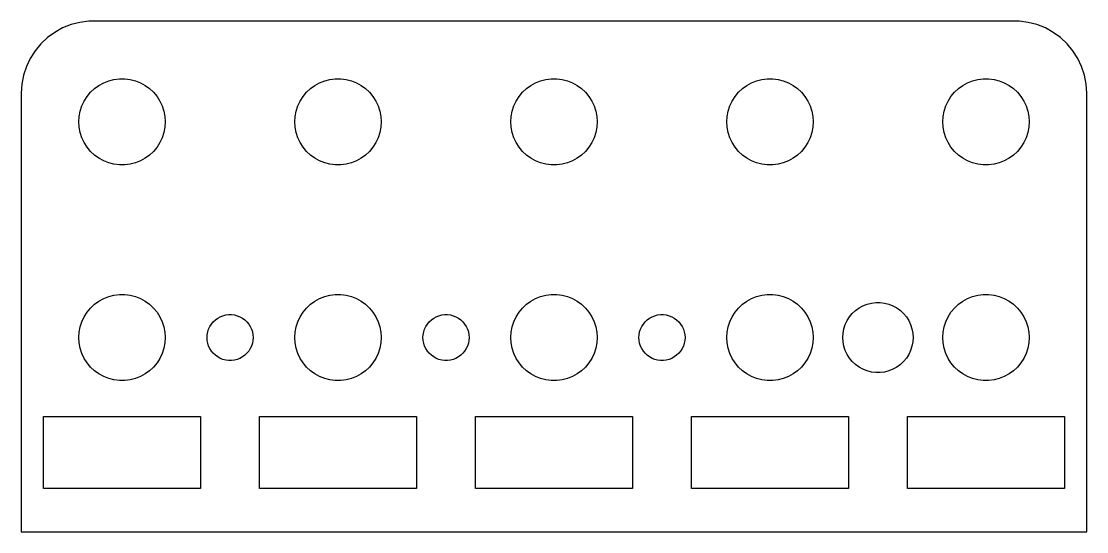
# Model space of a CAD drawing. Header units: metres. Extents: x -18.5 to 18.5, y 0 to 42.2.
# Drawn here: x -18.5 to 18.5, y 24.5 to 42.25 of the extents above; entities that cross this region are included whole.
import ezdxf

# ---------------------------------------------------------------- set-up
doc = ezdxf.new("R2010")
doc.units = ezdxf.units.M

msp = doc.modelspace()

# ---------------------------------------------------------------- linework, layer by layer
for p, q in [((-16.4684, 42.2057), (-16.7725, 42.1276)), ((-16.157, 42.2451), (-16.4684, 42.2057)), ((16.157, 42.2451), (-16.157, 42.2451)), ((16.4684, 42.2057), (16.157, 42.2451)), ((16.7725, 42.1276), (16.4684, 42.2057)), ((-17.3396, 41.8608), (-17.5936, 41.6763)), ((-17.0644, 42.0121), (-17.3396, 41.8608)), ((-16.7725, 42.1276), (-17.0644, 42.0121)), ((17.0644, 42.0121), (16.7725, 42.1276)), ((17.3396, 41.8608), (17.0644, 42.0121)), ((17.5936, 41.6763), (17.3396, 41.8608)), ((-17.8224, 41.4614), (-18.0225, 41.2195)), ((-17.5936, 41.6763), (-17.8224, 41.4614)), ((17.8224, 41.4614), (17.5936, 41.6763)), ((18.0225, 41.2195), (17.8224, 41.4614)), ((-18.0225, 41.2195), (-18.1908, 40.9544)), ((18.1908, 40.9544), (18.0225, 41.2195)), ((-18.1908, 40.9544), (-18.3244, 40.6703)), ((18.3244, 40.6703), (18.1908, 40.9544)), ((-18.4214, 40.3717), (-18.4803, 40.0633)), ((-18.3244, 40.6703), (-18.4214, 40.3717)), ((18.4214, 40.3717), (18.3244, 40.6703)), ((18.4803, 40.0633), (18.4214, 40.3717)), ((-18.4803, 40.0633), (-18.5, 39.75)), ((-15.9561, 39.9058), (-15.8037, 40.0165)), ((-15.8037, 40.0165), (-15.6387, 40.1072)), ((-15.6387, 40.1072), (-15.4635, 40.1766)), ((-15.4635, 40.1766), (-15.2811, 40.2234)), ((-15.2811, 40.2234), (-15.0942, 40.247)), ((-15.0942, 40.247), (-14.9058, 40.247)), ((-14.9058, 40.247), (-14.7189, 40.2234)), ((-14.7189, 40.2234), (-14.5365, 40.1766)), ((-14.5365, 40.1766), (-14.3613, 40.1072)), ((-14.3613, 40.1072), (-14.1963, 40.0165)), ((-14.1963, 40.0165), (-14.0439, 39.9058)), ((-8.45613, 39.9058), (-8.30373, 40.0165)), ((-8.30373, 40.0165), (-8.13866, 40.1072)), ((-8.13866, 40.1072), (-7.96352, 40.1766)), ((-7.96352, 40.1766), (-7.78107, 40.2234)), ((-7.78107, 40.2234), (-7.59418, 40.247)), ((-7.59418, 40.247), (-7.40581, 40.247)), ((-7.40581, 40.247), (-7.21892, 40.2234)), ((-7.21892, 40.2234), (-7.03647, 40.1766)), ((-7.03647, 40.1766), (-6.86133, 40.1072)), ((-6.86133, 40.1072), (-6.69626, 40.0165)), ((-6.69626, 40.0165), (-6.54385, 39.9058)), ((-0.956131, 39.9058), (-0.803726, 40.0165)), ((-0.803726, 40.0165), (-0.638657, 40.1072)), ((-0.638657, 40.1072), (-0.463516, 40.1766)), ((-0.463516, 40.1766), (-0.281067, 40.2234)), ((-0.281067, 40.2234), (-0.094177, 40.247)), ((-0.094177, 40.247), (0.094177, 40.247)), ((0.094177, 40.247), (0.281067, 40.2234)), ((0.281067, 40.2234), (0.463516, 40.1766)), ((0.463516, 40.1766), (0.638657, 40.1072)), ((0.638657, 40.1072), (0.803726, 40.0165)), ((0.803726, 40.0165), (0.956131, 39.9058)), ((6.54385, 39.9058), (6.69626, 40.0165)), ((6.69626, 40.0165), (6.86133, 40.1072)), ((6.86133, 40.1072), (7.03647, 40.1766)), ((7.03647, 40.1766), (7.21892, 40.2234)), ((7.21892, 40.2234), (7.40581, 40.247)), ((7.40581, 40.247), (7.59418, 40.247)), ((7.59418, 40.247), (7.78107, 40.2234)), ((7.78107, 40.2234), (7.96352, 40.1766)), ((7.96352, 40.1766), (8.13866, 40.1072)), ((8.13866, 40.1072), (8.30373, 40.0165)), ((8.30373, 40.0165), (8.45613, 39.9058)), ((14.0439, 39.9058), (14.1963, 40.0165)), ((14.1963, 40.0165), (14.3613, 40.1072)), ((14.3613, 40.1072), (14.5365, 40.1766)), ((14.5365, 40.1766), (14.7189, 40.2234)), ((14.7189, 40.2234), (14.9058, 40.247)), ((14.9058, 40.247), (15.0942, 40.247)), ((15.0942, 40.247), (15.2811, 40.2234)), ((15.2811, 40.2234), (15.4635, 40.1766)), ((15.4635, 40.1766), (15.6387, 40.1072)), ((15.6387, 40.1072), (15.8037, 40.0165)), ((15.8037, 40.0165), (15.9561, 39.9058)), ((18.5, 39.75), (18.4803, 40.0633)), ((-18.5, 39.75), (-18.5, 24.5)), ((-16.3145, 39.4726), (-16.2135, 39.6317)), ((-16.2135, 39.6317), (-16.0934, 39.7768)), ((-16.0934, 39.7768), (-15.9561, 39.9058)), ((-14.0439, 39.9058), (-13.9065, 39.7768)), ((-13.9065, 39.7768), (-13.7865, 39.6317)), ((-13.7865, 39.6317), (-13.6855, 39.4726)), ((-8.81445, 39.4726), (-8.71352, 39.6317)), ((-8.71352, 39.6317), (-8.59344, 39.7768)), ((-8.59344, 39.7768), (-8.45613, 39.9058)), ((-6.54385, 39.9058), (-6.40654, 39.7768)), ((-6.40654, 39.7768), (-6.28647, 39.6317)), ((-6.28647, 39.6317), (-6.18553, 39.4726)), ((-1.31445, 39.4726), (-1.21352, 39.6317)), ((-1.21352, 39.6317), (-1.09344, 39.7768)), ((-1.09344, 39.7768), (-0.956131, 39.9058)), ((0.956131, 39.9058), (1.09344, 39.7768)), ((1.09344, 39.7768), (1.21352, 39.6317)), ((1.21352, 39.6317), (1.31445, 39.4726)), ((6.18553, 39.4726), (6.28647, 39.6317)), ((6.28647, 39.6317), (6.40654, 39.7768)), ((6.40654, 39.7768), (6.54385, 39.9058)), ((8.45613, 39.9058), (8.59344, 39.7768)), ((8.59344, 39.7768), (8.71352, 39.6317)), ((8.71352, 39.6317), (8.81445, 39.4726)), ((13.6855, 39.4726), (13.7865, 39.6317)), ((13.7865, 39.6317), (13.9065, 39.7768)), ((13.9065, 39.7768), (14.0439, 39.9058)), ((15.9561, 39.9058), (16.0934, 39.7768)), ((16.0934, 39.7768), (16.2135, 39.6317)), ((16.2135, 39.6317), (16.3145, 39.4726)), ((18.5, 24.5), (18.5, 39.75)), ((-16.4529, 39.123), (-16.3947, 39.3022)), ((-16.3947, 39.3022), (-16.3145, 39.4726)), ((-13.6855, 39.4726), (-13.6053, 39.3022)), ((-13.6053, 39.3022), (-13.5471, 39.123)), ((-8.95287, 39.123), (-8.89465, 39.3022)), ((-8.89465, 39.3022), (-8.81445, 39.4726)), ((-6.18553, 39.4726), (-6.10533, 39.3022)), ((-6.10533, 39.3022), (-6.04712, 39.123)), ((-1.45287, 39.123), (-1.39465, 39.3022)), ((-1.39465, 39.3022), (-1.31445, 39.4726)), ((1.31445, 39.4726), (1.39465, 39.3022)), ((1.39465, 39.3022), (1.45287, 39.123)), ((6.04712, 39.123), (6.10533, 39.3022)), ((6.10533, 39.3022), (6.18553, 39.4726)), ((8.81445, 39.4726), (8.89465, 39.3022)), ((8.89465, 39.3022), (8.95287, 39.123)), ((13.5471, 39.123), (13.6053, 39.3022)), ((13.6053, 39.3022), (13.6855, 39.4726)), ((16.3145, 39.4726), (16.3947, 39.3022)), ((16.3947, 39.3022), (16.4529, 39.123)), ((-16.5, 38.75), (-16.4882, 38.938)), ((-16.4882, 38.938), (-16.4529, 39.123)), ((-13.5471, 39.123), (-13.5118, 38.938)), ((-13.5118, 38.938), (-13.5, 38.75)), ((-9, 38.75), (-8.98816, 38.938)), ((-8.98816, 38.938), (-8.95287, 39.123)), ((-6.04712, 39.123), (-6.01183, 38.938)), ((-6.01183, 38.938), (-6, 38.75)), ((-1.5, 38.75), (-1.48816, 38.938)), ((-1.48816, 38.938), (-1.45287, 39.123)), ((1.45287, 39.123), (1.48816, 38.938)), ((1.48816, 38.938), (1.5, 38.75)), ((6, 38.75), (6.01183, 38.938)), ((6.01183, 38.938), (6.04712, 39.123)), ((8.95287, 39.123), (8.98816, 38.938)), ((8.98816, 38.938), (9, 38.75)), ((13.5, 38.75), (13.5118, 38.938)), ((13.5118, 38.938), (13.5471, 39.123)), ((16.4529, 39.123), (16.4882, 38.938)), ((16.4882, 38.938), (16.5, 38.75)), ((-16.4882, 38.562), (-16.5, 38.75)), ((-16.4529, 38.377), (-16.4882, 38.562)), ((-13.5118, 38.562), (-13.5471, 38.377)), ((-13.5, 38.75), (-13.5118, 38.562)), ((-8.98816, 38.562), (-9, 38.75)), ((-8.95287, 38.377), (-8.98816, 38.562)), ((-6.01183, 38.562), (-6.04712, 38.377)), ((-6, 38.75), (-6.01183, 38.562)), ((-1.48816, 38.562), (-1.5, 38.75)), ((-1.45287, 38.377), (-1.48816, 38.562)), ((1.48816, 38.562), (1.45287, 38.377)), ((1.5, 38.75), (1.48816, 38.562)), ((6.01183, 38.562), (6, 38.75)), ((6.04712, 38.377), (6.01183, 38.562)), ((8.98816, 38.562), (8.95287, 38.377)), ((9, 38.75), (8.98816, 38.562)), ((13.5118, 38.562), (13.5, 38.75)), ((13.5471, 38.377), (13.5118, 38.562)), ((16.4882, 38.562), (16.4529, 38.377)), ((16.5, 38.75), (16.4882, 38.562)), ((-16.3947, 38.1978), (-16.4529, 38.377)), ((-16.3145, 38.0274), (-16.3947, 38.1978)), ((-13.6053, 38.1978), (-13.6855, 38.0274)), ((-13.5471, 38.377), (-13.6053, 38.1978)), ((-8.89465, 38.1978), (-8.95287, 38.377)), ((-8.81445, 38.0274), (-8.89465, 38.1978)), ((-6.10533, 38.1978), (-6.18553, 38.0274)), ((-6.04712, 38.377), (-6.10533, 38.1978)), ((-1.39465, 38.1978), (-1.45287, 38.377)), ((-1.31445, 38.0274), (-1.39465, 38.1978)), ((1.39465, 38.1978), (1.31445, 38.0274)), ((1.45287, 38.377), (1.39465, 38.1978)), ((6.10533, 38.1978), (6.04712, 38.377)), ((6.18553, 38.0274), (6.10533, 38.1978)), ((8.89465, 38.1978), (8.81445, 38.0274)), ((8.95287, 38.377), (8.89465, 38.1978)), ((13.6053, 38.1978), (13.5471, 38.377)), ((13.6855, 38.0274), (13.6053, 38.1978)), ((16.3947, 38.1978), (16.3145, 38.0274)), ((16.4529, 38.377), (16.3947, 38.1978)), ((-16.2135, 37.8683), (-16.3145, 38.0274)), ((-16.0934, 37.7232), (-16.2135, 37.8683)), ((-13.7865, 37.8683), (-13.9065, 37.7232)), ((-13.6855, 38.0274), (-13.7865, 37.8683)), ((-8.71352, 37.8683), (-8.81445, 38.0274)), ((-8.59344, 37.7232), (-8.71352, 37.8683)), ((-6.28647, 37.8683), (-6.40654, 37.7232)), ((-6.18553, 38.0274), (-6.28647, 37.8683)), ((-1.21352, 37.8683), (-1.31445, 38.0274)), ((-1.09344, 37.7232), (-1.21352, 37.8683)), ((1.21352, 37.8683), (1.09344, 37.7232)), ((1.31445, 38.0274), (1.21352, 37.8683)), ((6.28647, 37.8683), (6.18553, 38.0274)), ((6.40654, 37.7232), (6.28647, 37.8683)), ((8.71352, 37.8683), (8.59344, 37.7232)), ((8.81445, 38.0274), (8.71352, 37.8683)), ((13.7865, 37.8683), (13.6855, 38.0274)), ((13.9065, 37.7232), (13.7865, 37.8683)), ((16.2135, 37.8683), (16.0934, 37.7232)), ((16.3145, 38.0274), (16.2135, 37.8683)), ((-15.9561, 37.5942), (-16.0934, 37.7232)), ((-15.8037, 37.4835), (-15.9561, 37.5942)), ((-15.6387, 37.3927), (-15.8037, 37.4835)), ((-15.4635, 37.3234), (-15.6387, 37.3927)), ((-14.3613, 37.3927), (-14.5365, 37.3234)), ((-14.1963, 37.4835), (-14.3613, 37.3927)), ((-14.0439, 37.5942), (-14.1963, 37.4835)), ((-13.9065, 37.7232), (-14.0439, 37.5942)), ((-8.45613, 37.5942), (-8.59344, 37.7232)), ((-8.30373, 37.4835), (-8.45613, 37.5942)), ((-8.13866, 37.3927), (-8.30373, 37.4835)), ((-7.96352, 37.3234), (-8.13866, 37.3927)), ((-6.86133, 37.3927), (-7.03647, 37.3234)), ((-6.69626, 37.4835), (-6.86133, 37.3927)), ((-6.54385, 37.5942), (-6.69626, 37.4835)), ((-6.40654, 37.7232), (-6.54385, 37.5942)), ((-0.956131, 37.5942), (-1.09344, 37.7232)), ((-0.803726, 37.4835), (-0.956131, 37.5942)), ((-0.638657, 37.3927), (-0.803726, 37.4835)), ((-0.463516, 37.3234), (-0.638657, 37.3927)), ((0.638657, 37.3927), (0.463516, 37.3234)), ((0.803726, 37.4835), (0.638657, 37.3927)), ((0.956131, 37.5942), (0.803726, 37.4835)), ((1.09344, 37.7232), (0.956131, 37.5942)), ((6.54385, 37.5942), (6.40654, 37.7232)), ((6.69626, 37.4835), (6.54385, 37.5942)), ((6.86133, 37.3927), (6.69626, 37.4835)), ((7.03647, 37.3234), (6.86133, 37.3927)), ((8.13866, 37.3927), (7.96352, 37.3234)), ((8.30373, 37.4835), (8.13866, 37.3927)), ((8.45613, 37.5942), (8.30373, 37.4835)), ((8.59344, 37.7232), (8.45613, 37.5942)), ((14.0439, 37.5942), (13.9065, 37.7232)), ((14.1963, 37.4835), (14.0439, 37.5942)), ((14.3613, 37.3927), (14.1963, 37.4835)), ((14.5365, 37.3234), (14.3613, 37.3927)), ((15.6387, 37.3927), (15.4635, 37.3234)), ((15.8037, 37.4835), (15.6387, 37.3927)), ((15.9561, 37.5942), (15.8037, 37.4835)), ((16.0934, 37.7232), (15.9561, 37.5942)), ((-15.2811, 37.2766), (-15.4635, 37.3234)), ((-15.0942, 37.2529), (-15.2811, 37.2766)), ((-14.9058, 37.2529), (-15.0942, 37.2529)), ((-14.7189, 37.2766), (-14.9058, 37.2529)), ((-14.5365, 37.3234), (-14.7189, 37.2766)), ((-7.78107, 37.2766), (-7.96352, 37.3234)), ((-7.59418, 37.2529), (-7.78107, 37.2766)), ((-7.40581, 37.2529), (-7.59418, 37.2529)), ((-7.21892, 37.2766), (-7.40581, 37.2529)), ((-7.03647, 37.3234), (-7.21892, 37.2766)), ((-0.281067, 37.2766), (-0.463516, 37.3234)), ((-0.094177, 37.2529), (-0.281067, 37.2766)), ((0.094177, 37.2529), (-0.094177, 37.2529)), ((0.281067, 37.2766), (0.094177, 37.2529)), ((0.463516, 37.3234), (0.281067, 37.2766)), ((7.21892, 37.2766), (7.03647, 37.3234)), ((7.40581, 37.2529), (7.21892, 37.2766)), ((7.59418, 37.2529), (7.40581, 37.2529)), ((7.78107, 37.2766), (7.59418, 37.2529)), ((7.96352, 37.3234), (7.78107, 37.2766)), ((14.7189, 37.2766), (14.5365, 37.3234)), ((14.9058, 37.2529), (14.7189, 37.2766)), ((15.0942, 37.2529), (14.9058, 37.2529)), ((15.2811, 37.2766), (15.0942, 37.2529)), ((15.4635, 37.3234), (15.2811, 37.2766)), ((-15.8037, 32.5165), (-15.6387, 32.6072)), ((-15.6387, 32.6072), (-15.4635, 32.6766)), ((-15.4635, 32.6766), (-15.2811, 32.7234)), ((-15.2811, 32.7234), (-15.0942, 32.747)), ((-15.0942, 32.747), (-14.9058, 32.747)), ((-14.9058, 32.747), (-14.7189, 32.7234)), ((-14.7189, 32.7234), (-14.5365, 32.6766)), ((-14.5365, 32.6766), (-14.3613, 32.6072)), ((-14.3613, 32.6072), (-14.1963, 32.5165)), ((-8.30373, 32.5165), (-8.13866, 32.6072)), ((-8.13866, 32.6072), (-7.96352, 32.6766)), ((-7.96352, 32.6766), (-7.78107, 32.7234)), ((-7.78107, 32.7234), (-7.59418, 32.747)), ((-7.59418, 32.747), (-7.40581, 32.747)), ((-7.40581, 32.747), (-7.21892, 32.7234)), ((-7.21892, 32.7234), (-7.03647, 32.6766)), ((-7.03647, 32.6766), (-6.86133, 32.6072)), ((-6.86133, 32.6072), (-6.69626, 32.5165)), ((-0.803726, 32.5165), (-0.638657, 32.6072)), ((-0.638657, 32.6072), (-0.463516, 32.6766)), ((-0.463516, 32.6766), (-0.281067, 32.7234)), ((-0.281067, 32.7234), (-0.094177, 32.747)), ((-0.094177, 32.747), (0.094177, 32.747)), ((0.094177, 32.747), (0.281067, 32.7234)), ((0.281067, 32.7234), (0.463516, 32.6766)), ((0.463516, 32.6766), (0.638657, 32.6072)), ((0.638657, 32.6072), (0.803726, 32.5165)), ((6.69626, 32.5165), (6.86133, 32.6072)), ((6.86133, 32.6072), (7.03647, 32.6766)), ((7.03647, 32.6766), (7.21892, 32.7234)), ((7.21892, 32.7234), (7.40581, 32.747)), ((7.40581, 32.747), (7.59418, 32.747)), ((7.59418, 32.747), (7.78107, 32.7234)), ((7.78107, 32.7234), (7.96352, 32.6766)), ((7.96352, 32.6766), (8.13866, 32.6072)), ((8.13866, 32.6072), (8.30373, 32.5165)), ((14.1963, 32.5165), (14.3613, 32.6072)), ((14.3613, 32.6072), (14.5365, 32.6766)), ((14.5365, 32.6766), (14.7189, 32.7234)), ((14.7189, 32.7234), (14.9058, 32.747)), ((14.9058, 32.747), (15.0942, 32.747)), ((15.0942, 32.747), (15.2811, 32.7234)), ((15.2811, 32.7234), (15.4635, 32.6766)), ((15.4635, 32.6766), (15.6387, 32.6072)), ((15.6387, 32.6072), (15.8037, 32.5165)), ((-16.2135, 32.1317), (-16.0934, 32.2768)), ((-16.0934, 32.2768), (-15.9561, 32.4058)), ((-15.9561, 32.4058), (-15.8037, 32.5165)), ((-14.1963, 32.5165), (-14.0439, 32.4058)), ((-14.0439, 32.4058), (-13.9065, 32.2768)), ((-13.9065, 32.2768), (-13.7865, 32.1317)), ((-8.71352, 32.1317), (-8.59344, 32.2768)), ((-8.59344, 32.2768), (-8.45613, 32.4058)), ((-8.45613, 32.4058), (-8.30373, 32.5165)), ((-6.69626, 32.5165), (-6.54385, 32.4058)), ((-6.54385, 32.4058), (-6.40654, 32.2768)), ((-6.40654, 32.2768), (-6.28647, 32.1317)), ((-1.21352, 32.1317), (-1.09344, 32.2768)), ((-1.09344, 32.2768), (-0.956131, 32.4058)), ((-0.956131, 32.4058), (-0.803726, 32.5165)), ((0.803726, 32.5165), (0.956131, 32.4058)), ((0.956131, 32.4058), (1.09344, 32.2768)), ((1.09344, 32.2768), (1.21352, 32.1317)), ((6.28647, 32.1317), (6.40654, 32.2768)), ((6.40654, 32.2768), (6.54385, 32.4058)), ((6.54385, 32.4058), (6.69626, 32.5165)), ((8.30373, 32.5165), (8.45613, 32.4058)), ((8.45613, 32.4058), (8.59344, 32.2768)), ((8.59344, 32.2768), (8.71352, 32.1317)), ((10.3602, 32.0855), (10.472, 32.1905)), ((10.472, 32.1905), (10.596, 32.2806)), ((10.596, 32.2806), (10.7303, 32.3544)), ((10.7303, 32.3544), (10.8728, 32.4108)), ((10.8728, 32.4108), (11.0213, 32.449)), ((11.0213, 32.449), (11.1734, 32.4682)), ((11.1734, 32.4682), (11.3266, 32.4682)), ((11.3266, 32.4682), (11.4787, 32.449)), ((11.4787, 32.449), (11.6272, 32.4108)), ((11.6272, 32.4108), (11.7697, 32.3544)), ((11.7697, 32.3544), (11.904, 32.2806)), ((11.904, 32.2806), (12.028, 32.1905)), ((12.028, 32.1905), (12.1398, 32.0855)), ((13.7865, 32.1317), (13.9065, 32.2768)), ((13.9065, 32.2768), (14.0439, 32.4058)), ((14.0439, 32.4058), (14.1963, 32.5165)), ((15.8037, 32.5165), (15.9561, 32.4058)), ((15.9561, 32.4058), (16.0934, 32.2768)), ((16.0934, 32.2768), (16.2135, 32.1317)), ((-16.3947, 31.8022), (-16.3145, 31.9726)), ((-16.3145, 31.9726), (-16.2135, 32.1317)), ((-13.7865, 32.1317), (-13.6855, 31.9726)), ((-13.6855, 31.9726), (-13.6053, 31.8022)), ((-11.8332, 31.7976), (-11.7599, 31.8664)), ((-11.7599, 31.8664), (-11.6786, 31.9255)), ((-11.6786, 31.9255), (-11.5906, 31.9738)), ((-11.5906, 31.9738), (-11.4972, 32.0108)), ((-11.4972, 32.0108), (-11.3999, 32.0358)), ((-11.3999, 32.0358), (-11.3002, 32.0484)), ((-11.3002, 32.0484), (-11.1998, 32.0484)), ((-11.1998, 32.0484), (-11.1001, 32.0358)), ((-11.1001, 32.0358), (-11.0028, 32.0108)), ((-11.0028, 32.0108), (-10.9094, 31.9738)), ((-10.9094, 31.9738), (-10.8213, 31.9255)), ((-10.8213, 31.9255), (-10.7401, 31.8664)), ((-10.7401, 31.8664), (-10.6668, 31.7976)), ((-8.89465, 31.8022), (-8.81445, 31.9726)), ((-8.81445, 31.9726), (-8.71352, 32.1317)), ((-6.28647, 32.1317), (-6.18553, 31.9726)), ((-6.18553, 31.9726), (-6.10533, 31.8022)), ((-4.33316, 31.7976), (-4.25993, 31.8664)), ((-4.25993, 31.8664), (-4.17865, 31.9255)), ((-4.17865, 31.9255), (-4.09062, 31.9738)), ((-4.09062, 31.9738), (-3.99721, 32.0108)), ((-3.99721, 32.0108), (-3.8999, 32.0358)), ((-3.8999, 32.0358), (-3.80023, 32.0484)), ((-3.80023, 32.0484), (-3.69975, 32.0484)), ((-3.69975, 32.0484), (-3.60008, 32.0358)), ((-3.60008, 32.0358), (-3.50278, 32.0108)), ((-3.50278, 32.0108), (-3.40936, 31.9738)), ((-3.40936, 31.9738), (-3.32133, 31.9255)), ((-3.32133, 31.9255), (-3.24005, 31.8664)), ((-3.24005, 31.8664), (-3.16682, 31.7976)), ((-1.39465, 31.8022), (-1.31445, 31.9726)), ((-1.31445, 31.9726), (-1.21352, 32.1317)), ((1.21352, 32.1317), (1.31445, 31.9726)), ((1.31445, 31.9726), (1.39465, 31.8022)), ((3.16682, 31.7976), (3.24005, 31.8664)), ((3.24005, 31.8664), (3.32133, 31.9255)), ((3.32133, 31.9255), (3.40936, 31.9738)), ((3.40936, 31.9738), (3.50278, 32.0108)), ((3.50278, 32.0108), (3.60008, 32.0358)), ((3.60008, 32.0358), (3.69975, 32.0484)), ((3.69975, 32.0484), (3.80023, 32.0484)), ((3.80023, 32.0484), (3.8999, 32.0358)), ((3.8999, 32.0358), (3.99721, 32.0108)), ((3.99721, 32.0108), (4.09062, 31.9738)), ((4.09062, 31.9738), (4.17865, 31.9255)), ((4.17865, 31.9255), (4.25993, 31.8664)), ((4.25993, 31.8664), (4.33316, 31.7976)), ((6.10533, 31.8022), (6.18553, 31.9726)), ((6.18553, 31.9726), (6.28647, 32.1317)), ((8.71352, 32.1317), (8.81445, 31.9726)), ((8.81445, 31.9726), (8.89465, 31.8022)), ((10.1151, 31.6993), (10.1804, 31.838)), ((10.1804, 31.838), (10.2625, 31.9674)), ((10.2625, 31.9674), (10.3602, 32.0855)), ((12.1398, 32.0855), (12.2375, 31.9674)), ((12.2375, 31.9674), (12.3196, 31.838)), ((12.3196, 31.838), (12.3849, 31.6993)), ((13.6053, 31.8022), (13.6855, 31.9726)), ((13.6855, 31.9726), (13.7865, 32.1317)), ((16.2135, 32.1317), (16.3145, 31.9726)), ((16.3145, 31.9726), (16.3947, 31.8022)), ((-16.4882, 31.438), (-16.4529, 31.623)), ((-16.4529, 31.623), (-16.3947, 31.8022)), ((-13.6053, 31.8022), (-13.5471, 31.623)), ((-13.5471, 31.623), (-13.5118, 31.438)), ((-12.0249, 31.4489), (-11.9938, 31.5445)), ((-11.9938, 31.5445), (-11.951, 31.6354)), ((-11.951, 31.6354), (-11.8972, 31.7202)), ((-11.8972, 31.7202), (-11.8332, 31.7976)), ((-10.6668, 31.7976), (-10.6028, 31.7202)), ((-10.6028, 31.7202), (-10.549, 31.6354)), ((-10.549, 31.6354), (-10.5062, 31.5445)), ((-10.5062, 31.5445), (-10.4751, 31.4489)), ((-8.98816, 31.438), (-8.95287, 31.623)), ((-8.95287, 31.623), (-8.89465, 31.8022)), ((-6.10533, 31.8022), (-6.04712, 31.623)), ((-6.04712, 31.623), (-6.01183, 31.438)), ((-4.52486, 31.4489), (-4.49382, 31.5445)), ((-4.49382, 31.5445), (-4.45103, 31.6354)), ((-4.45103, 31.6354), (-4.3972, 31.7202)), ((-4.3972, 31.7202), (-4.33316, 31.7976)), ((-3.16682, 31.7976), (-3.10278, 31.7202)), ((-3.10278, 31.7202), (-3.04895, 31.6354)), ((-3.04895, 31.6354), (-3.00616, 31.5445)), ((-3.00616, 31.5445), (-2.97513, 31.4489)), ((-1.48816, 31.438), (-1.45287, 31.623)), ((-1.45287, 31.623), (-1.39465, 31.8022)), ((1.39465, 31.8022), (1.45287, 31.623)), ((1.45287, 31.623), (1.48816, 31.438)), ((2.97513, 31.4489), (3.00616, 31.5445)), ((3.00616, 31.5445), (3.04895, 31.6354)), ((3.04895, 31.6354), (3.10278, 31.7202)), ((3.10278, 31.7202), (3.16682, 31.7976)), ((4.33316, 31.7976), (4.3972, 31.7202)), ((4.3972, 31.7202), (4.45103, 31.6354)), ((4.45103, 31.6354), (4.49382, 31.5445)), ((4.49382, 31.5445), (4.52486, 31.4489)), ((6.01183, 31.438), (6.04712, 31.623)), ((6.04712, 31.623), (6.10533, 31.8022)), ((8.89465, 31.8022), (8.95287, 31.623)), ((8.95287, 31.623), (8.98816, 31.438)), ((10.039, 31.403), (10.0677, 31.5535)), ((10.0677, 31.5535), (10.1151, 31.6993)), ((12.3849, 31.6993), (12.4322, 31.5535)), ((12.4322, 31.5535), (12.461, 31.403)), ((13.5118, 31.438), (13.5471, 31.623)), ((13.5471, 31.623), (13.6053, 31.8022)), ((16.3947, 31.8022), (16.4529, 31.623)), ((16.4529, 31.623), (16.4882, 31.438)), ((-16.5, 31.25), (-16.4882, 31.438)), ((-16.4882, 31.062), (-16.5, 31.25)), ((-13.5118, 31.438), (-13.5, 31.25)), ((-13.5, 31.25), (-13.5118, 31.062)), ((-12.05, 31.25), (-12.0437, 31.3503)), ((-12.0437, 31.1497), (-12.05, 31.25)), ((-12.0437, 31.3503), (-12.0249, 31.4489)), ((-12.0249, 31.051), (-12.0437, 31.1497)), ((-10.4751, 31.4489), (-10.4563, 31.3503)), ((-10.4563, 31.1497), (-10.4751, 31.051)), ((-10.4563, 31.3503), (-10.45, 31.25)), ((-10.45, 31.25), (-10.4563, 31.1497)), ((-9, 31.25), (-8.98816, 31.438)), ((-8.98816, 31.062), (-9, 31.25)), ((-6.01183, 31.438), (-6, 31.25)), ((-6, 31.25), (-6.01183, 31.062)), ((-4.54999, 31.25), (-4.54369, 31.3503)), ((-4.54369, 31.1497), (-4.54999, 31.25)), ((-4.54369, 31.3503), (-4.52486, 31.4489)), ((-4.52486, 31.051), (-4.54369, 31.1497)), ((-2.97513, 31.4489), (-2.9563, 31.3503)), ((-2.9563, 31.1497), (-2.97513, 31.051)), ((-2.9563, 31.3503), (-2.95, 31.25)), ((-2.95, 31.25), (-2.9563, 31.1497)), ((-1.5, 31.25), (-1.48816, 31.438)), ((-1.48816, 31.062), (-1.5, 31.25)), ((1.48816, 31.438), (1.5, 31.25)), ((1.5, 31.25), (1.48816, 31.062)), ((2.95, 31.25), (2.9563, 31.3503)), ((2.9563, 31.1497), (2.95, 31.25)), ((2.9563, 31.3503), (2.97513, 31.4489)), ((2.97513, 31.051), (2.9563, 31.1497)), ((4.52486, 31.4489), (4.54369, 31.3503)), ((4.54369, 31.1497), (4.52486, 31.051)), ((4.54369, 31.3503), (4.54999, 31.25)), ((4.54999, 31.25), (4.54369, 31.1497)), ((6, 31.25), (6.01183, 31.438)), ((6.01183, 31.062), (6, 31.25)), ((8.98816, 31.438), (9, 31.25)), ((9, 31.25), (8.98816, 31.062)), ((10.0294, 31.25), (10.039, 31.403)), ((10.039, 31.097), (10.0294, 31.25)), ((10.0677, 30.9464), (10.039, 31.097)), ((12.461, 31.097), (12.4322, 30.9464)), ((12.461, 31.403), (12.4706, 31.25)), ((12.4706, 31.25), (12.461, 31.097)), ((13.5, 31.25), (13.5118, 31.438)), ((13.5118, 31.062), (13.5, 31.25)), ((16.4882, 31.438), (16.5, 31.25)), ((16.5, 31.25), (16.4882, 31.062)), ((-16.4529, 30.877), (-16.4882, 31.062)), ((-16.3947, 30.6978), (-16.4529, 30.877)), ((-13.5471, 30.877), (-13.6053, 30.6978)), ((-13.5118, 31.062), (-13.5471, 30.877)), ((-11.9938, 30.9555), (-12.0249, 31.051)), ((-11.951, 30.8646), (-11.9938, 30.9555)), ((-11.8972, 30.7798), (-11.951, 30.8646)), ((-11.8332, 30.7024), (-11.8972, 30.7798)), ((-10.6028, 30.7798), (-10.6668, 30.7024)), ((-10.549, 30.8646), (-10.6028, 30.7798)), ((-10.5062, 30.9555), (-10.549, 30.8646)), ((-10.4751, 31.051), (-10.5062, 30.9555)), ((-8.95287, 30.877), (-8.98816, 31.062)), ((-8.89465, 30.6978), (-8.95287, 30.877)), ((-6.04712, 30.877), (-6.10533, 30.6978)), ((-6.01183, 31.062), (-6.04712, 30.877)), ((-4.49382, 30.9555), (-4.52486, 31.051)), ((-4.45103, 30.8646), (-4.49382, 30.9555)), ((-4.3972, 30.7798), (-4.45103, 30.8646)), ((-4.33316, 30.7024), (-4.3972, 30.7798)), ((-3.10278, 30.7798), (-3.16682, 30.7024)), ((-3.04895, 30.8646), (-3.10278, 30.7798)), ((-3.00616, 30.9555), (-3.04895, 30.8646)), ((-2.97513, 31.051), (-3.00616, 30.9555)), ((-1.45287, 30.877), (-1.48816, 31.062)), ((-1.39465, 30.6978), (-1.45287, 30.877)), ((1.45287, 30.877), (1.39465, 30.6978)), ((1.48816, 31.062), (1.45287, 30.877)), ((3.00616, 30.9555), (2.97513, 31.051)), ((3.04895, 30.8646), (3.00616, 30.9555)), ((3.10278, 30.7798), (3.04895, 30.8646)), ((3.16682, 30.7024), (3.10278, 30.7798)), ((4.3972, 30.7798), (4.33316, 30.7024)), ((4.45103, 30.8646), (4.3972, 30.7798)), ((4.49382, 30.9555), (4.45103, 30.8646)), ((4.52486, 31.051), (4.49382, 30.9555)), ((6.04712, 30.877), (6.01183, 31.062)), ((6.10533, 30.6978), (6.04712, 30.877)), ((8.95287, 30.877), (8.89465, 30.6978)), ((8.98816, 31.062), (8.95287, 30.877)), ((10.1151, 30.8007), (10.0677, 30.9464)), ((10.1804, 30.662), (10.1151, 30.8007)), ((12.3849, 30.8007), (12.3196, 30.662)), ((12.4322, 30.9464), (12.3849, 30.8007)), ((13.5471, 30.877), (13.5118, 31.062)), ((13.6053, 30.6978), (13.5471, 30.877)), ((16.4529, 30.877), (16.3947, 30.6978)), ((16.4882, 31.062), (16.4529, 30.877)), ((-16.3145, 30.5274), (-16.3947, 30.6978)), ((-16.2135, 30.3683), (-16.3145, 30.5274)), ((-16.0934, 30.2232), (-16.2135, 30.3683)), ((-13.7865, 30.3683), (-13.9065, 30.2232)), ((-13.6855, 30.5274), (-13.7865, 30.3683)), ((-13.6053, 30.6978), (-13.6855, 30.5274)), ((-11.7599, 30.6336), (-11.8332, 30.7024)), ((-11.6786, 30.5745), (-11.7599, 30.6336)), ((-11.5906, 30.5261), (-11.6786, 30.5745)), ((-11.4972, 30.4892), (-11.5906, 30.5261)), ((-11.3999, 30.4642), (-11.4972, 30.4892)), ((-11.3002, 30.4516), (-11.3999, 30.4642)), ((-11.1998, 30.4516), (-11.3002, 30.4516)), ((-11.1001, 30.4642), (-11.1998, 30.4516)), ((-11.0028, 30.4892), (-11.1001, 30.4642)), ((-10.9094, 30.5261), (-11.0028, 30.4892)), ((-10.8213, 30.5745), (-10.9094, 30.5261)), ((-10.7401, 30.6336), (-10.8213, 30.5745)), ((-10.6668, 30.7024), (-10.7401, 30.6336)), ((-8.81445, 30.5274), (-8.89465, 30.6978)), ((-8.71352, 30.3683), (-8.81445, 30.5274)), ((-8.59344, 30.2232), (-8.71352, 30.3683)), ((-6.28647, 30.3683), (-6.40654, 30.2232)), ((-6.18553, 30.5274), (-6.28647, 30.3683)), ((-6.10533, 30.6978), (-6.18553, 30.5274)), ((-4.25993, 30.6336), (-4.33316, 30.7024)), ((-4.17865, 30.5745), (-4.25993, 30.6336)), ((-4.09062, 30.5261), (-4.17865, 30.5745)), ((-3.99721, 30.4892), (-4.09062, 30.5261)), ((-3.8999, 30.4642), (-3.99721, 30.4892)), ((-3.80023, 30.4516), (-3.8999, 30.4642)), ((-3.69975, 30.4516), (-3.80023, 30.4516)), ((-3.60008, 30.4642), (-3.69975, 30.4516)), ((-3.50278, 30.4892), (-3.60008, 30.4642)), ((-3.40936, 30.5261), (-3.50278, 30.4892)), ((-3.32133, 30.5745), (-3.40936, 30.5261)), ((-3.24005, 30.6336), (-3.32133, 30.5745)), ((-3.16682, 30.7024), (-3.24005, 30.6336)), ((-1.31445, 30.5274), (-1.39465, 30.6978)), ((-1.21352, 30.3683), (-1.31445, 30.5274)), ((-1.09344, 30.2232), (-1.21352, 30.3683)), ((1.21352, 30.3683), (1.09344, 30.2232)), ((1.31445, 30.5274), (1.21352, 30.3683)), ((1.39465, 30.6978), (1.31445, 30.5274)), ((3.24005, 30.6336), (3.16682, 30.7024)), ((3.32133, 30.5745), (3.24005, 30.6336)), ((3.40936, 30.5261), (3.32133, 30.5745)), ((3.50278, 30.4892), (3.40936, 30.5261)), ((3.60008, 30.4642), (3.50278, 30.4892)), ((3.69975, 30.4516), (3.60008, 30.4642)), ((3.80023, 30.4516), (3.69975, 30.4516)), ((3.8999, 30.4642), (3.80023, 30.4516)), ((3.99721, 30.4892), (3.8999, 30.4642)), ((4.09062, 30.5261), (3.99721, 30.4892)), ((4.17865, 30.5745), (4.09062, 30.5261)), ((4.25993, 30.6336), (4.17865, 30.5745)), ((4.33316, 30.7024), (4.25993, 30.6336)), ((6.18553, 30.5274), (6.10533, 30.6978)), ((6.28647, 30.3683), (6.18553, 30.5274)), ((6.40654, 30.2232), (6.28647, 30.3683)), ((8.71352, 30.3683), (8.59344, 30.2232)), ((8.81445, 30.5274), (8.71352, 30.3683)), ((8.89465, 30.6978), (8.81445, 30.5274)), ((10.2625, 30.5325), (10.1804, 30.662)), ((10.3602, 30.4144), (10.2625, 30.5325)), ((10.472, 30.3095), (10.3602, 30.4144)), ((12.1398, 30.4144), (12.028, 30.3095)), ((12.2375, 30.5325), (12.1398, 30.4144)), ((12.3196, 30.662), (12.2375, 30.5325)), ((13.6855, 30.5274), (13.6053, 30.6978)), ((13.7865, 30.3683), (13.6855, 30.5274)), ((13.9065, 30.2232), (13.7865, 30.3683)), ((16.2135, 30.3683), (16.0934, 30.2232)), ((16.3145, 30.5274), (16.2135, 30.3683)), ((16.3947, 30.6978), (16.3145, 30.5274)), ((-15.9561, 30.0942), (-16.0934, 30.2232)), ((-15.8037, 29.9835), (-15.9561, 30.0942)), ((-15.6387, 29.8927), (-15.8037, 29.9835)), ((-14.1963, 29.9835), (-14.3613, 29.8927)), ((-14.0439, 30.0942), (-14.1963, 29.9835)), ((-13.9065, 30.2232), (-14.0439, 30.0942)), ((-8.45613, 30.0942), (-8.59344, 30.2232)), ((-8.30373, 29.9835), (-8.45613, 30.0942)), ((-8.13866, 29.8927), (-8.30373, 29.9835)), ((-6.69626, 29.9835), (-6.86133, 29.8927)), ((-6.54385, 30.0942), (-6.69626, 29.9835)), ((-6.40654, 30.2232), (-6.54385, 30.0942)), ((-0.956131, 30.0942), (-1.09344, 30.2232)), ((-0.803726, 29.9835), (-0.956131, 30.0942)), ((-0.638657, 29.8927), (-0.803726, 29.9835)), ((0.803726, 29.9835), (0.638657, 29.8927)), ((0.956131, 30.0942), (0.803726, 29.9835)), ((1.09344, 30.2232), (0.956131, 30.0942)), ((6.54385, 30.0942), (6.40654, 30.2232)), ((6.69626, 29.9835), (6.54385, 30.0942)), ((6.86133, 29.8927), (6.69626, 29.9835)), ((8.30373, 29.9835), (8.13866, 29.8927)), ((8.45613, 30.0942), (8.30373, 29.9835)), ((8.59344, 30.2232), (8.45613, 30.0942)), ((10.596, 30.2194), (10.472, 30.3095)), ((10.7303, 30.1456), (10.596, 30.2194)), ((10.8728, 30.0891), (10.7303, 30.1456)), ((11.0213, 30.051), (10.8728, 30.0891)), ((11.1734, 30.0318), (11.0213, 30.051)), ((11.3266, 30.0318), (11.1734, 30.0318)), ((11.4787, 30.051), (11.3266, 30.0318)), ((11.6272, 30.0891), (11.4787, 30.051)), ((11.7697, 30.1456), (11.6272, 30.0891)), ((11.904, 30.2194), (11.7697, 30.1456)), ((12.028, 30.3095), (11.904, 30.2194)), ((14.0439, 30.0942), (13.9065, 30.2232)), ((14.1963, 29.9835), (14.0439, 30.0942)), ((14.3613, 29.8927), (14.1963, 29.9835)), ((15.8037, 29.9835), (15.6387, 29.8927)), ((15.9561, 30.0942), (15.8037, 29.9835)), ((16.0934, 30.2232), (15.9561, 30.0942)), ((-15.4635, 29.8234), (-15.6387, 29.8927)), ((-15.2811, 29.7766), (-15.4635, 29.8234)), ((-15.0942, 29.7529), (-15.2811, 29.7766)), ((-14.9058, 29.7529), (-15.0942, 29.7529)), ((-14.7189, 29.7766), (-14.9058, 29.7529)), ((-14.5365, 29.8234), (-14.7189, 29.7766)), ((-14.3613, 29.8927), (-14.5365, 29.8234)), ((-7.96352, 29.8234), (-8.13866, 29.8927)), ((-7.78107, 29.7766), (-7.96352, 29.8234)), ((-7.59418, 29.7529), (-7.78107, 29.7766)), ((-7.40581, 29.7529), (-7.59418, 29.7529)), ((-7.21892, 29.7766), (-7.40581, 29.7529)), ((-7.03647, 29.8234), (-7.21892, 29.7766)), ((-6.86133, 29.8927), (-7.03647, 29.8234)), ((-0.463516, 29.8234), (-0.638657, 29.8927)), ((-0.281067, 29.7766), (-0.463516, 29.8234)), ((-0.094177, 29.7529), (-0.281067, 29.7766)), ((0.094177, 29.7529), (-0.094177, 29.7529)), ((0.281067, 29.7766), (0.094177, 29.7529)), ((0.463516, 29.8234), (0.281067, 29.7766)), ((0.638657, 29.8927), (0.463516, 29.8234)), ((7.03647, 29.8234), (6.86133, 29.8927)), ((7.21892, 29.7766), (7.03647, 29.8234)), ((7.40581, 29.7529), (7.21892, 29.7766)), ((7.59418, 29.7529), (7.40581, 29.7529)), ((7.78107, 29.7766), (7.59418, 29.7529)), ((7.96352, 29.8234), (7.78107, 29.7766)), ((8.13866, 29.8927), (7.96352, 29.8234)), ((14.5365, 29.8234), (14.3613, 29.8927)), ((14.7189, 29.7766), (14.5365, 29.8234)), ((14.9058, 29.7529), (14.7189, 29.7766)), ((15.0942, 29.7529), (14.9058, 29.7529)), ((15.2811, 29.7766), (15.0942, 29.7529)), ((15.4635, 29.8234), (15.2811, 29.7766)), ((15.6387, 29.8927), (15.4635, 29.8234)), ((-17.7254, 26), (-17.7254, 28.5)), ((-17.7254, 28.5), (-12.2746, 28.5)), ((-12.2746, 28.5), (-12.2746, 26)), ((-10.2254, 26), (-10.2254, 28.5)), ((-10.2254, 28.5), (-4.77463, 28.5)), ((-4.77463, 28.5), (-4.77463, 26)), ((-2.72536, 26), (-2.72536, 28.5)), ((-2.72536, 28.5), (2.72536, 28.5)), ((2.72536, 28.5), (2.72536, 26)), ((4.77463, 26), (4.77463, 28.5)), ((4.77463, 28.5), (10.2254, 28.5)), ((10.2254, 28.5), (10.2254, 26)), ((12.2746, 26), (12.2746, 28.5)), ((12.2746, 28.5), (17.7254, 28.5)), ((17.7254, 28.5), (17.7254, 26)), ((-12.2746, 26), (-17.7254, 26)), ((-4.77463, 26), (-10.2254, 26)), ((2.72536, 26), (-2.72536, 26)), ((10.2254, 26), (4.77463, 26)), ((17.7254, 26), (12.2746, 26)), ((-18.5, 24.5), (18.5, 24.5))]:
    msp.add_line(p, q)

doc.saveas('drawing.dxf')
